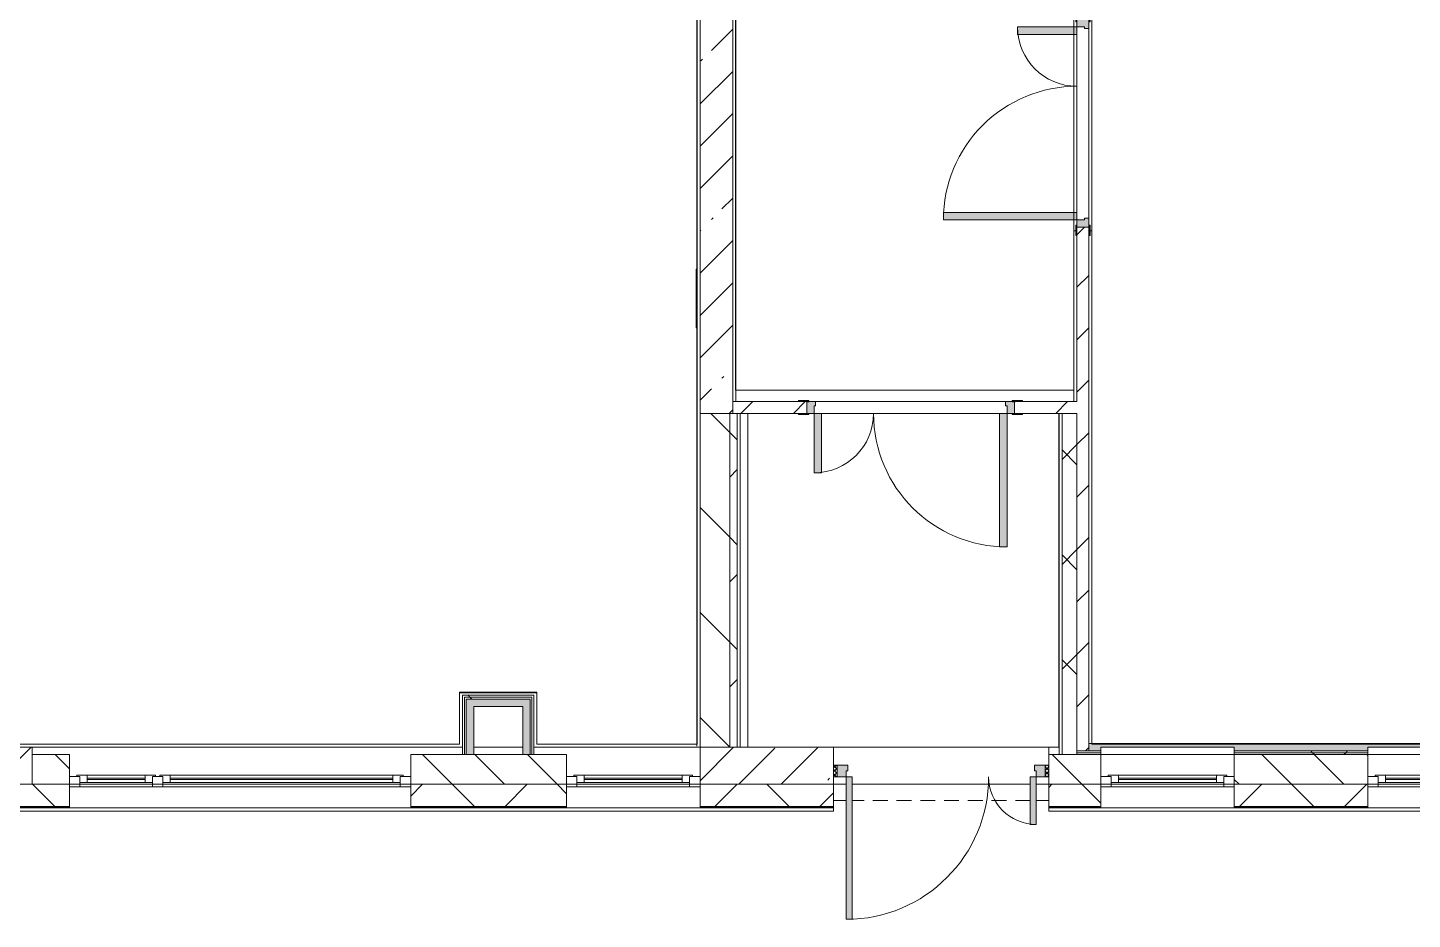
# Model space of a CAD drawing. Header units: millimetres. Extents: x -4029 to 232974, y -8553 to 104777.
# Drawn here: x 173685 to 183016, y -1010 to 5000 of the extents above; entities that cross this region are included whole.
import ezdxf

# ---------------------------------------------------------------- set-up
doc = ezdxf.new("R2010")
doc.units = ezdxf.units.MM
doc.linetypes.add('200_ШТРИХ__ш1_п0_6_', pattern=[160, 100, -60])
for name, color, linetype, lineweight in [('A-AREA-BNDY-1', 7, 'Continuous', 5), ('A-DETL-MBND-1', 7, '200_ШТРИХ__ш1_п0_6_', 9), ('A-GENM-1', 7, 'Continuous', 5), ('A-GLAZ-1', 7, 'Continuous', 5), ('A-WALL', 7, 'Continuous', 9), ('A-WALL-4', 7, 'Continuous', 5), ('I-WALL-6', 7, 'Continuous', 5), ('S-COLS-2', 7, 'Continuous', 5)]:
    doc.layers.add(name, color=color, linetype=linetype, lineweight=lineweight)
for name, color, linetype, lineweight, true_color in [('A-DOOR-3', 7, 'Continuous', 5, 0xaaaaaa), ('A-DOOR-4', 7, 'Continuous', 5, 0xe2e2e2), ('A-DOOR-FRAM-3', 7, 'Continuous', 5, 0xe2e2e2), ('A-DOOR-FRAM-4', 7, 'Continuous', 5, 0xaaaaaa), ('A-FLOR-2', 7, 'Continuous', 5, 0xaaaaaa), ('I-WALL-5', 7, 'Continuous', 9, 0xe7e7e7)]:
    doc.layers.add(name, color=color, linetype=linetype, lineweight=lineweight, true_color=true_color)
pattern_1 = [(45, (71086.4, 0), (-176.7767, 176.7767), [])]
pattern_2 = [(45, (71086.4, 0), (-353.5534, 353.5534), []), (135, (71086.4, 0), (-353.5534, -353.5534), [])]
pattern_3 = [(45, (71086.4, 0), (-285.1231, 285.1231), []), (45, (71371.53, 0), (-285.1231, 285.1231), [504.031, -100.806, 16.764, -84.042])]
pattern_4 = [(45, (71086.4, 0), (-530.33, 530.33), []), (135, (71086.4, 0), (-530.33, -530.33), [])]

# ---------------------------------------------------------------- blocks, each defined once
blk = doc.blocks.new('120_Окно_СКБ_2Ст_Фрамуга сверху - 120_Окно_СКБ_2Ст_2300х2500_h_ ДОО-19727959-1_2_1_птичка')
at = {"layer": 'A-GLAZ-1'}
for p, q in [((-1150, -127), (-1150, -57)), ((-1150, -57), (-1080, -57)), ((1150, -57), (-1150, -57)), ((-1080, -57), (-1080, -127)), ((-1080, -57), (1080, -57)), ((520, -87), (-1080, -87)), ((-1080, -87), (-1080, -127)), ((-1030, -137), (-1030, -87)), ((470, -137), (470, -87)), ((520, -127), (520, -57)), ((520, -57), (590, -57)), ((520, -127), (520, -87)), ((590, -57), (590, -127)), ((1080, -87), (590, -87)), ((590, -87), (590, -127)), ((640, -137), (640, -87)), ((1030, -137), (1030, -87)), ((1080, -127), (1080, -57)), ((1080, -57), (1150, -57)), ((1080, -127), (1080, -87)), ((1150, -57), (1150, -127)), ((-1080, -127), (-1150, -127)), ((-1150, -127), (-1100, -127)), ((-1080, -127), (-1100, -127)), ((-1100, -127), (-1100, -137)), ((-1100, -137), (540, -137)), ((540, -137), (-1100, -137)), ((-1030, -107), (470, -107)), ((470, -117), (-1030, -117)), ((590, -127), (520, -127)), ((540, -127), (520, -127)), ((540, -127), (570, -127)), ((540, -127), (570, -127)), ((540, -137), (540, -127)), ((590, -127), (570, -127)), ((570, -127), (570, -137)), ((570, -137), (1100, -137)), ((1100, -137), (570, -137)), ((640, -107), (1030, -107)), ((1030, -117), (640, -117)), ((1150, -127), (1080, -127)), ((1100, -127), (1080, -127)), ((1100, -127), (1150, -127)), ((1100, -137), (1100, -127))]:
    blk.add_line(p, q, dxfattribs=at)
blk = doc.blocks.new('BSC_Колонна _Прямоугольная - 250х900-V133-1_2_1_птичка')
at = {"layer": 'S-COLS-2'}
h = blk.add_hatch(dxfattribs=at)
h.set_pattern_fill('FP_173', color=256, style=0, pattern_type=2)
h.set_pattern_definition([(45, (-102180, -25), (-285.1231, 285.1231), []), (45, (-101894.88, -25), (-285.1231, 285.1231), [504.031, -100.806, 16.764, -84.042])])
h.paths.add_polyline_path([(-338.9, -125), (450, -125), (450, 125), (-450, 125), (-450, -125)])
for p, q in [((450, 125), (-450, 125)), ((-450, 125), (-450, -125)), ((450, -125), (450, 125)), ((-450, -125), (450, -125))]:
    blk.add_line(p, q, dxfattribs=at)
blk = doc.blocks.new('110_Дверь_СКБ_2Ст_Наружная - ДН-5_л__ Двухстворчатая 1350 х3800 _h_ в свету с верхним остеклением-21877029-1_2_1_птичка')
at = {"layer": 'A-DOOR-3'}
h = blk.add_hatch(dxfattribs=at)
h.set_pattern_fill('FP_174', color=256, style=0, pattern_type=2)
h.set_pattern_definition([(135, (1626.41, 164.685), (-14.14214, -14.14214), []), (225, (1626.41, 164.685), (14.14214, -14.14214), [])])
h.paths.add_polyline_path([(744.5, 50), (719.5, 50), (719.5, -30), (744.5, -30), (744.5, 10)])
at = {"layer": 'A-DOOR-4'}
for points in [[(659.5, 1010), (619.5, 1010), (619.5, 50), (659.5, 50), (659.5, 338.7)], [(-620.5, 370), (-620.5, 50), (-580.5, 50), (-580.5, 370)]]:
    blk.add_hatch(color=256, dxfattribs=at).paths.add_polyline_path(points)
h = blk.add_hatch(color=256, dxfattribs=at)
h.paths.add_polyline_path([(659.5, 50), (659.5, 10), (649.5, 10), (649.5, -30), (719.5, -30), (719.5, 50)])
h.paths.add_polyline_path([(-680.5, 50), (-680.5, -30), (-610.5, -30), (-610.5, 10), (-620.5, 10), (-620.5, 50), (-651.1, 50)])
at = {"layer": 'A-DOOR-FRAM-4'}
h = blk.add_hatch(dxfattribs=at)
h.set_pattern_fill('FP_175', color=256, style=0, pattern_type=2)
h.set_pattern_definition([(45, (-496.384, 164.685), (-14.1421, 14.1421), []), (135, (-496.384, 164.685), (-14.1421, -14.1421), [])])
h.paths.add_polyline_path([(-705.5, 50), (-705.5, -30), (-680.5, -30), (-680.5, 50)])
at = {"layer": 'A-DOOR-3'}
for p, q in [((659.5, 1010), (619.5, 1010)), ((619.5, 1010), (619.5, 50)), ((659.5, 50), (659.5, 1010)), ((-620.5, 370), (-620.5, 50)), ((-580.5, 370), (-620.5, 370)), ((-580.5, 50), (-580.5, 370)), ((-620.5, 50), (-580.5, 50)), ((619.5, 50), (659.5, 50))]:
    blk.add_line(p, q, dxfattribs=at)
for centre, radius, start, end in [((659.5, 50), 960, 90, 180), ((-620.5, 50), 320, 0, 90)]:
    blk.add_arc(centre, radius, start, end, dxfattribs=at)
at = {"layer": 'A-DOOR-FRAM-4'}
for p, q in [((-680.5, 50), (-705.5, 50)), ((-705.5, 50), (-705.5, -30)), ((-620.5, 50), (-680.5, 50)), ((-680.5, 50), (-680.5, -30)), ((-680.5, -30), (-680.5, 50)), ((-620.5, 10), (-620.5, 50)), ((-610.5, 10), (-620.5, 10)), ((-610.5, -30), (-610.5, 10)), ((659.5, 10), (649.5, 10)), ((649.5, 10), (649.5, -30)), ((659.5, 50), (659.5, 10)), ((719.5, 50), (659.5, 50)), ((719.5, -30), (719.5, 50)), ((744.5, 50), (719.5, 50)), ((719.5, 50), (719.5, -30)), ((744.5, -30), (744.5, 50)), ((-705.5, -30), (-680.5, -30)), ((-680.5, -30), (-610.5, -30)), ((649.5, -30), (719.5, -30)), ((719.5, -30), (744.5, -30))]:
    blk.add_line(p, q, dxfattribs=at)
blk = doc.blocks.new('120_Окно_СКБ_1Ст - 120_Окно_СКБ_1Ст 900х2500_h_ с форточкой-V162-1_2_1_птичка')
at = {"layer": 'A-GLAZ-1'}
for p, q in [((-450, -127), (-450, -57)), ((-450, -57), (-380, -57)), ((450, -57), (-450, -57)), ((-380, -57), (-380, -127)), ((380, -87), (-380, -87)), ((-380, -87), (-380, -127)), ((-330, -137), (-330, -87)), ((330, -137), (330, -87)), ((380, -127), (380, -57)), ((380, -57), (450, -57)), ((380, -127), (380, -87)), ((450, -57), (450, -127)), ((-380, -127), (-450, -127)), ((-450, -127), (-404.9, -127)), ((-380, -127), (-400, -127)), ((-400, -127), (-400, -137)), ((-400, -137), (400, -137)), ((400, -137), (-400, -137)), ((-330, -107), (330, -107)), ((330, -117), (-330, -117)), ((450, -127), (380, -127)), ((400, -127), (380, -127)), ((400, -127), (450, -127)), ((400, -137), (400, -127))]:
    blk.add_line(p, q, dxfattribs=at)
blk = doc.blocks.new('120_Окно_СКБ_1Ст - 120_Окно_СКБ_1Ст 900х2500_h_ с форточкой-22876038-1_2_1_птичка')
at = {"layer": 'A-GLAZ-1'}
for p, q in [((-450, -127), (-450, -57)), ((-450, -57), (-380, -57)), ((450, -57), (-450, -57)), ((-380, -57), (-380, -127)), ((380, -87), (-380, -87)), ((-380, -87), (-380, -127)), ((-330, -137), (-330, -87)), ((330, -137), (330, -87)), ((380, -127), (380, -57)), ((380, -57), (450, -57)), ((380, -127), (380, -87)), ((450, -57), (450, -127)), ((-380, -127), (-450, -127)), ((-450, -127), (-400, -127)), ((-380, -127), (-400, -127)), ((-400, -127), (-400, -137)), ((-400, -137), (400, -137)), ((400, -137), (-400, -137)), ((-330, -107), (330, -107)), ((330, -117), (-330, -117)), ((450, -127), (380, -127)), ((400, -127), (380, -127)), ((400, -127), (450, -127)), ((400, -137), (400, -127))]:
    blk.add_line(p, q, dxfattribs=at)
blk = doc.blocks.new('110_Дверь_СКБ_2Ст - Д-5_п_ Из игровой в коридор-32215844-1_2_1_птичка')
at = {"layer": 'A-DOOR-4'}
for points in [[(-637.5, 53.8), (-637.5, 40), (-587.5, 40), (-587.5, 940), (-637.5, 940), (-637.5, 60)], [(612.5, 57.5), (612.5, 40), (662.5, 42.7), (662.5, 440), (612.5, 440), (612.5, 60)]]:
    blk.add_hatch(color=256, dxfattribs=at).paths.add_polyline_path(points)
h = blk.add_hatch(color=256, dxfattribs=at)
h.paths.add_polyline_path([(-687.5, -40), (-627.5, -40), (-627.5, -10), (-637.5, -10), (-637.5, 40), (-687.5, 40)])
h.paths.add_polyline_path([(652.5, -10), (652.5, -40), (712.5, -40), (712.5, 40), (662.5, 40), (662.5, -10)])
at = {"layer": 'A-DOOR-FRAM-3'}
for points in [[(-742.5, 40), (-672.5, 40), (-672.5, 48), (-742.5, 48)], [(697.5, 48), (697.5, 40), (767.5, 40), (767.5, 48), (712.5, 48)], [(-742.5, -48), (-672.5, -48), (-672.5, -40), (-742.5, -40)], [(697.5, -47.8), (697.8, -48), (767.5, -48), (767.5, -40), (697.5, -40)]]:
    blk.add_hatch(color=256, dxfattribs=at).paths.add_polyline_path(points)
at = {"layer": 'A-DOOR-3'}
for p, q in [((-637.5, 940), (-637.5, 40)), ((-587.5, 940), (-637.5, 940)), ((-587.5, 40), (-587.5, 940)), ((662.5, 440), (612.5, 440)), ((612.5, 440), (612.5, 40)), ((662.5, 40), (662.5, 440)), ((-637.5, 40), (-587.5, 40)), ((612.5, 40), (662.5, 40))]:
    blk.add_line(p, q, dxfattribs=at)
for centre, radius, start, end in [((-637.5, 40), 900, 0, 90), ((662.5, 40), 400, 90, 180)]:
    blk.add_arc(centre, radius, start, end, dxfattribs=at)
at = {"layer": 'A-DOOR-FRAM-4'}
for p, q in [((-672.5, 48), (-742.5, 48)), ((-742.5, 48), (-742.5, 40)), ((-742.5, 40), (-672.5, 40)), ((-637.5, 40), (-687.5, 40)), ((-687.5, 40), (-687.5, -40)), ((-672.5, 40), (-672.5, 48)), ((-637.5, -10), (-637.5, 40)), ((662.5, 40), (662.5, -10)), ((712.5, 40), (662.5, 40)), ((767.5, 48), (697.5, 48)), ((697.5, 48), (697.5, 40)), ((697.5, 40), (767.5, 40)), ((712.5, -40), (712.5, 40)), ((767.5, 40), (767.5, 48)), ((-672.5, -40), (-742.5, -40)), ((-742.5, -40), (-742.5, -48)), ((-742.5, -48), (-672.5, -48)), ((-672.5, -39), (-687.5, -39)), ((-687.5, -39), (-687.5, -40)), ((-687.5, -40), (-627.5, -40)), ((-687.5, -40), (-672.5, -40)), ((-672.5, -40), (-672.5, -39)), ((-672.5, -48), (-672.5, -40)), ((-627.5, -10), (-637.5, -10)), ((-627.5, -40), (-627.5, -10)), ((662.5, -10), (652.5, -10)), ((652.5, -10), (652.5, -40)), ((652.5, -40), (712.5, -40)), ((712.5, -39), (697.5, -39)), ((697.5, -39), (697.5, -40)), ((697.5, -40), (712.5, -40)), ((767.5, -40), (697.5, -40)), ((697.5, -40), (697.5, -48)), ((697.5, -48), (767.5, -48)), ((712.5, -40), (712.5, -39)), ((767.5, -48), (767.5, -40))]:
    blk.add_line(p, q, dxfattribs=at)
blk = doc.blocks.new('Рисунок_горы - Рисунок_горы-31934381-1_2_1_птичка')
at = {"layer": 'A-GENM-1'}
for p, q in [((107109, 4374.4), (107109, 4384)), ((107109, 4308.3), (107109, 4334.6)), ((107109, 4258.7), (107109, 4082.8)), ((107109, 3759.7), (107109, 3739.9)), ((107109, 3402.6), (107109, 3715.1)), ((107109, 3715.1), (107109, 3402.6)), ((107109, 3400.4), (107109, 3402.6)), ((107109, 3402.6), (107109, 3400.4)), ((107109, 3083.5), (107109, 3033.8)), ((107109, 3033.8), (107109, 3083.5)), ((107109, 2902.9), (107109, 2510.3)), ((107109, 2349.5), (107109, 2318.8)), ((107109, 1892.3), (107109, 1912.9)), ((107109, 1600.7), (107109, 1631.9)), ((107109, 1293.1), (107109, 1296.4)), ((107109, 950.1), (107109, 1139.3)), ((107109, 1139.3), (107109, 950.1)), ((107109, 1122.4), (107109, 1119.9)), ((107109, 1119.9), (107109, 756.7)), ((107109, 988.4), (107109, 946.8)), ((107109, 928), (107109, 950.1)), ((107109, 950.1), (107109, 928)), ((107109, 800), (107109, 928)), ((107109, 928), (107109, 800))]:
    blk.add_line(p, q, dxfattribs=at)
for points in [[(107109, 4996.9), (107109, 5086.6), (107109, 5046.4), (107109, 4960)], [(107109, 4997.1), (107109, 5021), (107109, 5029.3), (107109, 5042)], [(107109, 5030.9), (107109, 5009.2), (107109, 4973.1), (107109, 4936.1)], [(107109, 4931.1), (107109, 4949.6), (107109, 4972.3), (107109, 4997.1)], [(107109, 4801.5), (107109, 4837.3), (107109, 4769), (107109, 4683.1)], [(107109, 4745.8), (107109, 4834.9), (107109, 4778.8), (107109, 4694)], [(107109, 4729.3), (107109, 4734.7), (107109, 4740.2), (107109, 4745.8)], [(107109, 4610.3), (107109, 4692.4), (107109, 4646), (107109, 4564.5)], [(107109, 4560.8), (107109, 4651.4), (107109, 4604.2), (107109, 4519)], [(107109, 4480.9), (107109, 4572.6), (107109, 4516.7), (107109, 4440.6)], [(107109, 4532.1), (107109, 4540.9), (107109, 4550.5), (107109, 4560.8)], [(107109, 4470.8), (107109, 4474.1), (107109, 4477.5), (107109, 4480.9)], [(107109, 4422.3), (107109, 4412.5), (107109, 4330.7), (107109, 4267.6)], [(107109, 4394.1), (107109, 4371.7), (107109, 4334), (107109, 4292)], [(107109, 4388.7), (107109, 4383.5), (107109, 4378.7), (107109, 4374.4)], [(107109, 4317.2), (107109, 4357.9), (107109, 4365.3), (107109, 4387.8)], [(107109, 4330.1), (107109, 4333.9), (107109, 4326.6), (107109, 4344.4)], [(107109, 4341.2), (107109, 4322.9), (107109, 4288.3), (107109, 4243.4)], [(107109, 4284.3), (107109, 4313.8), (107109, 4319.7), (107109, 4338.1)], [(107109, 4284.9), (107109, 4299.2), (107109, 4315.7), (107109, 4330.1)], [(107109, 4250.2), (107109, 4269), (107109, 4291.9), (107109, 4317.2)], [(107109, 4227.3), (107109, 4244.5), (107109, 4264.5), (107109, 4284.3)], [(107109, 4185.1), (107109, 4203.6), (107109, 4225.6), (107109, 4254)], [(107109, 4109.1), (107109, 4188.9), (107109, 4152.7), (107109, 4076.1)], [(107109, 4091.2), (107109, 4096.8), (107109, 4102.8), (107109, 4109.1)], [(107109, 4079.1), (107109, 4063.9), (107109, 4046.4), (107109, 4024.9)], [(107109, 3775), (107109, 3972.8), (107109, 3938.6), (107109, 4024.9)], [(107109, 3745.9), (107109, 3754.8), (107109, 3773.9), (107109, 3783.9)], [(107109, 3400.4), (107109, 3399.3), (107109, 3107.3), (107109, 3083.5)], [(107109, 3190.2), (107109, 3238.9), (107109, 3287.7), (107109, 3341.9)], [(107109, 2744.1), (107109, 2736.6), (107109, 2730.3), (107109, 2725.9)], [(107109, 2525.4), (107109, 2507.2), (107109, 2429.8), (107109, 2406.1)], [(107109, 2456.9), (107109, 2471.2), (107109, 2489.8), (107109, 2504.1)], [(107109, 2337.5), (107109, 2351), (107109, 2430.2), (107109, 2443.8)], [(107109, 2405.3), (107109, 2304), (107109, 2038.3), (107109, 1883.2)], [(107109, 2043.8), (107109, 2143), (107109, 2375.7), (107109, 2404.3)], [(107109, 2331.2), (107109, 2332.9), (107109, 2334.9), (107109, 2337.1)], [(107109, 1964.2), (107109, 1942.5), (107109, 1888.8), (107109, 1862.5)], [(107109, 1865), (107109, 1870.5), (107109, 1877.1), (107109, 1884.9)], [(107109, 1599.1), (107109, 1599.6), (107109, 1600.2), (107109, 1600.7)], [(107109, 1378.1), (107109, 1344.4), (107109, 1311.3), (107109, 1280.5)], [(107109, 1292.6), (107109, 1292.8), (107109, 1292.9), (107109, 1293.1)], [(107109, 1204.2), (107109, 1240.1), (107109, 1272.7), (107109, 1284.6)], [(107109, 1137.1), (107109, 1123.8), (107109, 1106.1), (107109, 1089.8)], [(107109, 954), (107109, 984.2), (107109, 1099.5), (107109, 1129.6)], [(107109, 1118), (107109, 1118.9), (107109, 1120.3), (107109, 1122.4)], [(107109, 1045.3), (107109, 1029.5), (107109, 1010.6), (107109, 988.4)], [(107109, 800), (107109, 789.3), (107109, 658.8), (107109, 644.1)], [(107109, 792), (107109, 794.5), (107109, 796.8), (107109, 798.8)]]:
    blk.add_open_spline(points, degree=3, dxfattribs=at)
for points, knots in [([(107109, 4960), (107109, 4960), (107109, 4956.1), (107109, 4952.3), (107109, 4948.7)], [0.25, 0.25, 0.25, 0.25, 0.25000001, 0.28399361, 0.28399361, 0.28399361, 0.28399361]), ([(107109, 4936.1), (107109, 4936.1), (107109, 4926.5), (107109, 4918.4), (107109, 4911.6)], [0.5, 0.5, 0.5, 0.5, 0.50000001, 0.54626589, 0.54626589, 0.54626589, 0.54626589]), ([(107109, 4694), (107109, 4694), (107109, 4691.5), (107109, 4689.2), (107109, 4687)], [0.33333333, 0.33333333, 0.33333333, 0.33333333, 0.33333334, 0.35272654, 0.35272654, 0.35272654, 0.35272654]), ([(107109, 4683.1), (107109, 4683.1), (107109, 4671.1), (107109, 4660.8), (107109, 4652.1)], [0.33333333, 0.33333333, 0.33333333, 0.33333333, 0.33333334, 0.39532275, 0.39532275, 0.39532275, 0.39532275]), ([(107109, 4564.5), (107109, 4564.5), (107109, 4561.6), (107109, 4558.7), (107109, 4555.8)], [0.25, 0.25, 0.25, 0.25, 0.25000001, 0.27808604, 0.27808604, 0.27808604, 0.27808604]), ([(107109, 4519), (107109, 4519), (107109, 4515.6), (107109, 4512.5), (107109, 4509.5)], [0.33333333, 0.33333333, 0.33333333, 0.33333333, 0.33333334, 0.35936059, 0.35936059, 0.35936059, 0.35936059]), ([(107109, 4440.6), (107109, 4440.6), (107109, 4438.1), (107109, 4435.6), (107109, 4433.3)], [0.33333333, 0.33333333, 0.33333333, 0.33333333, 0.33333334, 0.35421971, 0.35421971, 0.35421971, 0.35421971]), ([(107109, 4384), (107109, 4384), (107109, 4407.4), (107109, 4419.2), (107109, 4422.4)], [0.059701493, 0.059701493, 0.059701493, 0.059701493, 0.059701503, 0.063018242, 0.063018242, 0.063018242, 0.063018242]), ([(107109, 4387.8), (107109, 4387.8), (107109, 4392.8), (107109, 4397.1), (107109, 4400.6)], [0.25, 0.25, 0.25, 0.25, 0.25000001, 0.26795645, 0.26795645, 0.26795645, 0.26795645]), ([(107109, 4355.8), (107109, 4355.8), (107109, 4362.9), (107109, 4368.3), (107109, 4374.4)], [0.02985075, 0.02985075, 0.02985075, 0.02985075, 0.02985076, 0.04477612, 0.04477612, 0.04477612, 0.04477612]), ([(107109, 4374.4), (107109, 4374.4), (107109, 4368.3), (107109, 4362.9), (107109, 4355.8)], [0.589928058, 0.589928058, 0.589928058, 0.589928058, 0.589928068, 0.597122302, 0.597122302, 0.597122302, 0.597122302]), ([(107109, 4344.4), (107109, 4344.4), (107109, 4347.6), (107109, 4352.1), (107109, 4355.8)], [0.01492537, 0.01492537, 0.01492537, 0.01492537, 0.01492538, 0.02985075, 0.02985075, 0.02985075, 0.02985075]), ([(107109, 4355.8), (107109, 4355.8), (107109, 4352.1), (107109, 4347.6), (107109, 4344.4)], [0.597122302, 0.597122302, 0.597122302, 0.597122302, 0.597122312, 0.604316547, 0.604316547, 0.604316547, 0.604316547]), ([(107109, 4344.4), (107109, 4344.4), (107109, 4338), (107109, 4334.8), (107109, 4333.2)], [0.604316547, 0.604316547, 0.604316547, 0.604316547, 0.604316557, 0.606930306, 0.606930306, 0.606930306, 0.606930306]), ([(107109, 4338.1), (107109, 4338.1), (107109, 4340.2), (107109, 4342.1), (107109, 4343.8)], [0.2, 0.2, 0.2, 0.2, 0.20000001, 0.209156175, 0.209156175, 0.209156175, 0.209156175]), ([(107109, 4330.1), (107109, 4330.1), (107109, 4309.7), (107109, 4273.5), (107109, 4254)], [0.18181818, 0.18181818, 0.18181818, 0.18181818, 0.18181819, 0.27272727, 0.27272727, 0.27272727, 0.27272727]), ([(107109, 4254), (107109, 4254), (107109, 4273.5), (107109, 4309.7), (107109, 4330.1)], [0.97014925, 0.97014925, 0.97014925, 0.97014925, 0.97014926, 1, 1, 1, 1]), ([(107109, 4330.1), (107109, 4330.1), (107109, 4315.7), (107109, 4299.2), (107109, 4284.9)], [0.611510791, 0.611510791, 0.611510791, 0.611510791, 0.611510801, 0.617072383, 0.617072383, 0.617072383, 0.617072383]), ([(107109, 4267.6), (107109, 4267.6), (107109, 4277.2), (107109, 4300.9), (107109, 4308.3)], [0.07462687, 0.07462687, 0.07462687, 0.07462687, 0.07462688, 0.08955224, 0.08955224, 0.08955224, 0.08955224]), ([(107109, 4308.3), (107109, 4308.3), (107109, 4294.5), (107109, 4267.6), (107109, 4258.7)], [0.08955224, 0.08955224, 0.08955224, 0.08955224, 0.08955225, 0.10447761, 0.10447761, 0.10447761, 0.10447761]), ([(107109, 4292), (107109, 4292), (107109, 4265.3), (107109, 4244.8), (107109, 4230)], [0.5, 0.5, 0.5, 0.5, 0.50000001, 0.58415994, 0.58415994, 0.58415994, 0.58415994]), ([(107109, 4254), (107109, 4254), (107109, 4225.6), (107109, 4203.6), (107109, 4185.1)], [0.27272727, 0.27272727, 0.27272727, 0.27272727, 0.27272728, 0.29544577, 0.29544577, 0.29544577, 0.29544577]), ([(107109, 4243.4), (107109, 4243.4), (107109, 4226), (107109, 4206.4), (107109, 4193.2)], [0.4, 0.4, 0.4, 0.4, 0.4, 0.5000887, 0.5000887, 0.5000887, 0.5000887]), ([(107109, 4082.8), (107109, 4082.8), (107109, 3948.4), (107109, 3856.6), (107109, 3759.7)], [0.11940299, 0.11940299, 0.11940299, 0.11940299, 0.119403, 0.13432836, 0.13432836, 0.13432836, 0.13432836]), ([(107109, 4024.9), (107109, 4024.9), (107109, 4046.4), (107109, 4063.9), (107109, 4079.1)], [0.955223881, 0.955223881, 0.955223881, 0.955223881, 0.955223891, 0.958256249, 0.958256249, 0.958256249, 0.958256249]), ([(107109, 4076.1), (107109, 4076.1), (107109, 4075.5), (107109, 4074.9), (107109, 4074.4)], [0.333333333, 0.333333333, 0.333333333, 0.333333333, 0.333333343, 0.338878128, 0.338878128, 0.338878128, 0.338878128]), ([(107109, 4024.9), (107109, 4024.9), (107109, 3938.6), (107109, 3972.8), (107109, 3775)], [0.36363636, 0.36363636, 0.36363636, 0.36363636, 0.36363637, 0.45334444, 0.45334444, 0.45334444, 0.45334444]), ([(107109, 3797.9), (107109, 3797.9), (107109, 3816.7), (107109, 3834.4), (107109, 3846.7)], [0.4, 0.4, 0.4, 0.4, 0.40000001, 0.48323063, 0.48323063, 0.48323063, 0.48323063]), ([(107109, 3400.4), (107109, 3400.4), (107109, 3384.7), (107109, 3360.7), (107109, 3341.9)], [0.71942446, 0.71942446, 0.71942446, 0.71942446, 0.71942447, 0.726618705, 0.726618705, 0.726618705, 0.726618705]), ([(107109, 3083.5), (107109, 3083.5), (107109, 3107), (107109, 3392), (107109, 3400.2)], [0.88059701, 0.88059701, 0.88059701, 0.88059701, 0.88059702, 0.89533399, 0.89533399, 0.89533399, 0.89533399]), ([(107109, 3341.9), (107109, 3341.9), (107109, 3287.7), (107109, 3238.9), (107109, 3190.2)], [0.726618705, 0.726618705, 0.726618705, 0.726618705, 0.726618715, 0.730787086, 0.730787086, 0.730787086, 0.730787086]), ([(107109, 2725.9), (107109, 2725.9), (107109, 2730.3), (107109, 2736.6), (107109, 2744.1)], [0.4375, 0.4375, 0.4375, 0.4375, 0.43750001, 0.446836628, 0.446836628, 0.446836628, 0.446836628]), ([(107109, 2640.3), (107109, 2640.3), (107109, 2667.3), (107109, 2700.2), (107109, 2725.9)], [0.375, 0.375, 0.375, 0.375, 0.37500001, 0.4375, 0.4375, 0.4375, 0.4375]), ([(107109, 2725.9), (107109, 2725.9), (107109, 2700.2), (107109, 2667.3), (107109, 2640.3)], [0.776978417, 0.776978417, 0.776978417, 0.776978417, 0.776978427, 0.784172662, 0.784172662, 0.784172662, 0.784172662]), ([(107109, 2640.3), (107109, 2640.3), (107109, 2621.3), (107109, 2621.6), (107109, 2581.4)], [0.784172662, 0.784172662, 0.784172662, 0.784172662, 0.784172672, 0.791366906, 0.791366906, 0.791366906, 0.791366906]), ([(107109, 2581.4), (107109, 2581.4), (107109, 2593), (107109, 2601.2), (107109, 2607.5)], [0.3125, 0.3125, 0.3125, 0.3125, 0.31250001, 0.33053184, 0.33053184, 0.33053184, 0.33053184]), ([(107109, 2510.3), (107109, 2510.3), (107109, 2529), (107109, 2562.7), (107109, 2581.4)], [0.25, 0.25, 0.25, 0.25, 0.25000001, 0.3125, 0.3125, 0.3125, 0.3125]), ([(107109, 2581.4), (107109, 2581.4), (107109, 2562.7), (107109, 2529), (107109, 2510.3)], [0.791366906, 0.791366906, 0.791366906, 0.791366906, 0.791366916, 0.798561151, 0.798561151, 0.798561151, 0.798561151]), ([(107109, 2515.4), (107109, 2515.4), (107109, 2518.6), (107109, 2521.6), (107109, 2524.6)], [0.8059701493, 0.8059701493, 0.8059701493, 0.8059701493, 0.8059701593, 0.8067080864, 0.8067080864, 0.8067080864, 0.8067080864]), ([(107109, 2510.3), (107109, 2510.3), (107109, 2483), (107109, 2428.7), (107109, 2405.3)], [0.798561151, 0.798561151, 0.798561151, 0.798561151, 0.798561161, 0.805755396, 0.805755396, 0.805755396, 0.805755396]), ([(107109, 2406.1), (107109, 2406.1), (107109, 2391.5), (107109, 2376.5), (107109, 2365.1)], [0.14285714, 0.14285714, 0.14285714, 0.14285714, 0.14285715, 0.23291326, 0.23291326, 0.23291326, 0.23291326]), ([(107109, 2405.3), (107109, 2405.3), (107109, 2381.5), (107109, 2144.3), (107109, 2043.8)], [0.805755396, 0.805755396, 0.805755396, 0.805755396, 0.805755406, 0.811968093, 0.811968093, 0.811968093, 0.811968093]), ([(107109, 1883.2), (107109, 1883.2), (107109, 1772), (107109, 1712.3), (107109, 1580.9)], [0.05882353, 0.05882353, 0.05882353, 0.05882353, 0.05882354, 0.11764706, 0.11764706, 0.11764706, 0.11764706]), ([(107109, 1684.9), (107109, 1684.9), (107109, 1697.8), (107109, 1708.8), (107109, 1716.3)], [0.76119403, 0.76119403, 0.76119403, 0.76119403, 0.76119404, 0.767121073, 0.767121073, 0.767121073, 0.767121073]), ([(107109, 1640.8), (107109, 1640.8), (107109, 1660.5), (107109, 1675.7), (107109, 1684.9)], [0.74626866, 0.74626866, 0.74626866, 0.74626866, 0.74626867, 0.76119403, 0.76119403, 0.76119403, 0.76119403]), ([(107109, 1580.9), (107109, 1580.9), (107109, 1528.6), (107109, 1484.2), (107109, 1440.4)], [0.11764706, 0.11764706, 0.11764706, 0.11764706, 0.11764707, 0.17647059, 0.17647059, 0.17647059, 0.17647059]), ([(107109, 1440.4), (107109, 1440.4), (107109, 1388), (107109, 1350.4), (107109, 1277.3)], [0.17647059, 0.17647059, 0.17647059, 0.17647059, 0.1764706, 0.23529412, 0.23529412, 0.23529412, 0.23529412]), ([(107109, 1280.5), (107109, 1280.5), (107109, 1311.3), (107109, 1344.4), (107109, 1378.1)], [0.52941176, 0.52941176, 0.52941176, 0.52941176, 0.52941177, 0.55016053, 0.55016053, 0.55016053, 0.55016053]), ([(107109, 1284.6), (107109, 1284.6), (107109, 1286), (107109, 1287), (107109, 1287.8)], [0.626865672, 0.626865672, 0.626865672, 0.626865672, 0.626865682, 0.62980849, 0.62980849, 0.62980849, 0.62980849]), ([(107109, 1141.9), (107109, 1141.9), (107109, 1191.5), (107109, 1233.3), (107109, 1280.5)], [0.47058824, 0.47058824, 0.47058824, 0.47058824, 0.47058825, 0.52941176, 0.52941176, 0.52941176, 0.52941176]), ([(107109, 1280.5), (107109, 1280.5), (107109, 1233.3), (107109, 1191.5), (107109, 1141.9)], [0.856115108, 0.856115108, 0.856115108, 0.856115108, 0.856115118, 0.863309353, 0.863309353, 0.863309353, 0.863309353]), ([(107109, 1277.3), (107109, 1277.3), (107109, 1224.5), (107109, 1174), (107109, 1122.4)], [0.23529412, 0.23529412, 0.23529412, 0.23529412, 0.23529413, 0.29411765, 0.29411765, 0.29411765, 0.29411765]), ([(107109, 1136.5), (107109, 1136.5), (107109, 1140.6), (107109, 1144), (107109, 1146.8)], [0.4, 0.4, 0.4, 0.4, 0.40000001, 0.41578086, 0.41578086, 0.41578086, 0.41578086]), ([(107109, 1141.9), (107109, 1141.9), (107109, 1136.4), (107109, 1133.6), (107109, 1127.2)], [0.52238806, 0.52238806, 0.52238806, 0.52238806, 0.52238807, 0.53731343, 0.53731343, 0.53731343, 0.53731343]), ([(107109, 1141.9), (107109, 1141.9), (107109, 1141.3), (107109, 1140.6), (107109, 1140)], [0.863309353, 0.863309353, 0.863309353, 0.863309353, 0.863309363, 0.867844855, 0.867844855, 0.867844855, 0.867844855]), ([(107109, 1127.2), (107109, 1127.2), (107109, 1126.9), (107109, 1126.6), (107109, 1126.3)], [0.537313433, 0.537313433, 0.537313433, 0.537313433, 0.537313443, 0.538811964, 0.538811964, 0.538811964, 0.538811964]), ([(107109, 1122.4), (107109, 1122.4), (107109, 1121.9), (107109, 1121.4), (107109, 1120.9)], [0.294117647, 0.294117647, 0.294117647, 0.294117647, 0.294117657, 0.297478185, 0.297478185, 0.297478185, 0.297478185]), ([(107109, 644.1), (107109, 644.1), (107109, 658.8), (107109, 789.3), (107109, 800)], [0.44776119, 0.44776119, 0.44776119, 0.44776119, 0.4477612, 0.46268657, 0.46268657, 0.46268657, 0.46268657]), ([(107109, 800), (107109, 800), (107109, 797.8), (107109, 795.1), (107109, 792)], [0.8920863309, 0.8920863309, 0.8920863309, 0.8920863309, 0.8920863409, 0.8929568714, 0.8929568714, 0.8929568714, 0.8929568714]), ([(107109, 644.1), (107109, 644.1), (107109, 574.3), (107109, 193.6), (107109, 162.6)], [0.05555556, 0.05555556, 0.05555556, 0.05555556, 0.05555557, 0.11111111, 0.11111111, 0.11111111, 0.11111111]), ([(107109, 162.6), (107109, 162.6), (107109, 193.6), (107109, 574.3), (107109, 644.1)], [0.43283582, 0.43283582, 0.43283582, 0.43283582, 0.43283583, 0.44776119, 0.44776119, 0.44776119, 0.44776119]), ([(107109, 156), (107109, 156), (107109, 158.5), (107109, 160.2), (107109, 161.2)], [0.417910448, 0.417910448, 0.417910448, 0.417910448, 0.417910458, 0.420871746, 0.420871746, 0.420871746, 0.420871746])]:
    blk.add_open_spline(points, degree=3, knots=knots, dxfattribs=at)
blk = doc.blocks.new('110_Дверь_СКБ_2Ст - Д-2а_п_ Из коридора на лестницу-32239107-1_2_1_птичка')
at = {"layer": 'A-DOOR-4'}
for points in [[(-637.5, 940), (-637.5, 40), (-587.5, 40), (-587.5, 940)], [(612.5, 440), (612.5, 40), (662.5, 40), (662.5, 440)]]:
    blk.add_hatch(color=256, dxfattribs=at).paths.add_polyline_path(points)
h = blk.add_hatch(color=256, dxfattribs=at)
h.paths.add_polyline_path([(662.5, 40), (662.5, -10), (652.5, -10), (652.5, -40), (712.5, -40), (712.5, 40)])
h.paths.add_polyline_path([(-637.5, 40), (-687.5, 40), (-687.5, -40), (-627.5, -40), (-627.5, -10), (-637.5, -10)])
at = {"layer": 'A-DOOR-FRAM-3'}
for points in [[(-695.5, 48), (-742.5, 48), (-742.5, 40), (-672.5, 40), (-672.5, 48), (-687.5, 48)], [(697.5, 48), (697.5, 40), (767.5, 40), (767.5, 48), (712.5, 48)], [(-672.5, -40), (-742.5, -40), (-742.5, -48), (-672.5, -44)], [(697.5, -40), (697.5, -48), (767.5, -48), (767.5, -40), (712.5, -40)]]:
    blk.add_hatch(color=256, dxfattribs=at).paths.add_polyline_path(points)
at = {"layer": 'A-DOOR-3'}
for p, q in [((-637.5, 940), (-637.5, 40)), ((-587.5, 940), (-637.5, 940)), ((-587.5, 40), (-587.5, 940)), ((662.5, 440), (612.5, 440)), ((612.5, 440), (612.5, 40)), ((662.5, 40), (662.5, 440)), ((-637.5, 40), (-587.5, 40)), ((612.5, 40), (662.5, 40))]:
    blk.add_line(p, q, dxfattribs=at)
for centre, radius, start, end in [((-637.5, 40), 900, 0, 90), ((662.5, 40), 400, 90, 180)]:
    blk.add_arc(centre, radius, start, end, dxfattribs=at)
at = {"layer": 'A-DOOR-FRAM-4'}
for p, q in [((-672.5, 48), (-742.5, 48)), ((-742.5, 48), (-742.5, 40)), ((-742.5, 40), (-672.5, 40)), ((-637.5, 40), (-687.5, 40)), ((-687.5, 40), (-687.5, -40)), ((-672.5, 40), (-672.5, 48)), ((-637.5, -10), (-637.5, 40)), ((662.5, 40), (662.5, -10)), ((712.5, 40), (662.5, 40)), ((767.5, 48), (697.5, 48)), ((697.5, 48), (697.5, 40)), ((697.5, 40), (767.5, 40)), ((712.5, -40), (712.5, 40)), ((767.5, 40), (767.5, 48)), ((-672.5, -40), (-742.5, -40)), ((-742.5, -40), (-742.5, -48)), ((-742.5, -48), (-672.5, -48)), ((-672.5, -39), (-687.5, -39)), ((-687.5, -39), (-687.5, -40)), ((-687.5, -40), (-627.5, -40)), ((-687.5, -40), (-672.5, -40)), ((-672.5, -40), (-672.5, -39)), ((-672.5, -48), (-672.5, -40)), ((-627.5, -10), (-637.5, -10)), ((-627.5, -40), (-627.5, -10)), ((662.5, -10), (652.5, -10)), ((652.5, -10), (652.5, -40)), ((652.5, -40), (712.5, -40)), ((712.5, -39), (697.5, -39)), ((697.5, -39), (697.5, -40)), ((697.5, -40), (712.5, -40)), ((767.5, -40), (697.5, -40)), ((697.5, -40), (697.5, -48)), ((697.5, -48), (767.5, -48)), ((712.5, -40), (712.5, -39)), ((767.5, -48), (767.5, -40))]:
    blk.add_line(p, q, dxfattribs=at)

msp = doc.modelspace()

# ---------------------------------------------------------------- hatches: boundary and pattern name
at = {"layer": 'A-WALL-4'}
h = msp.add_hatch(dxfattribs=at)
h.set_pattern_fill('FP_117', color=256, style=0, pattern_type=2)
h.set_pattern_definition([(135, (71086.4, 0), (-176.7767, -176.7767), [])])
h.paths.add_polyline_path([(194816.4063, -100), (194816.4063, 100), (194616.4063, 100), (194616.4063, -100)])
h.paths.add_polyline_path([(163016.4063, -100), (163816.4063, -100), (163816.4063, 100), (163016.4063, 100), (163016.4063, -68.3989)])
h.paths.add_polyline_path([(165866.4063, -100), (165866.4063, 100), (165616.4063, 100), (165616.4063, -100)])
h.paths.add_polyline_path([(168191.4063, -100), (169191.4063, -100), (169191.4063, 100), (168191.4063, 100)])
h.paths.add_polyline_path([(192216.4063, -100), (192316.4063, -100), (192316.4063, 100), (192216.4063, 100), (192216.4063, -10.9589)])
h.paths.add_polyline_path([(171916.4063, -100), (172816.4063, -100), (172816.4063, 100), (171916.4063, 100), (171916.4063, 82.1862)])
h.paths.add_polyline_path([(173966.4062, -100), (173966.4062, 100), (173716.4063, 100), (173716.4063, -100)])
h.paths.add_polyline_path([(176266.4062, -100), (177316.4063, -100), (177316.4063, 100), (176266.4062, 100), (176266.4062, -27.8846)])
h.paths.add_polyline_path([(180756.4062, -100), (180916.4062, -100), (180916.4062, 100), (180566.4063, 100), (180566.4063, -100), (180741.4062, -100)])
h.paths.add_polyline_path([(190416.4063, -100), (190416.4063, 100), (189916.4063, 100), (189916.4063, -100), (190232.0498, -100)])
h.paths.add_polyline_path([(181816.4062, -100), (182716.4062, -100), (182716.4062, 100), (181816.4062, 100), (181816.4062, -55.036)])
h.paths.add_polyline_path([(187610.155, -100), (188116.4063, -100), (188116.4063, 100), (187066.4063, 100), (187066.4063, -100)])
h.paths.add_polyline_path([(184516.4062, -100), (184766.4063, -100), (184766.4063, 100), (184516.4062, 100), (184516.4062, 42.0863)])
h = msp.add_hatch(dxfattribs=at)
h.set_pattern_fill('FP_135', color=256, style=0, pattern_type=2)
h.set_pattern_definition(pattern_2)
h.paths.add_polyline_path([(160296.4063, -250), (162116.4063, -250), (162116.4063, -100), (160296.4063, -100)])
h.paths.add_polyline_path([(191805.1867, -250), (192316.4063, -250), (192316.4063, -100), (191316.4063, -100), (191316.4063, -250)])
h.paths.add_polyline_path([(194616.4063, -250), (196166.4063, -250), (196166.4063, -100), (194616.4063, -100), (194616.4063, -210)])
h.paths.add_polyline_path([(181816.4062, -250), (182716.4062, -250), (182716.4062, -100), (181816.4062, -100), (181816.4062, -210)])
h.paths.add_polyline_path([(179116.4062, -250), (179116.4062, -100), (178216.4063, -100), (178216.4063, -250), (178436.4063, -250)])
h.paths.add_polyline_path([(180916.4062, -250), (180916.4062, -100), (180566.4063, -100), (180566.4063, -250), (180793.2284, -250)])
h.paths.add_polyline_path([(187610.155, -250), (188116.4063, -250), (188116.4063, -100), (187066.4063, -100), (187066.4063, -250)])
h.paths.add_polyline_path([(183616.4062, -250), (184766.4063, -250), (184766.4063, -100), (183616.4062, -100), (183616.4062, -210)])
h.paths.add_polyline_path([(189707.6708, -250), (190416.4063, -250), (190416.4063, -100), (189016.4063, -100), (189016.4063, -250)])
h.paths.add_polyline_path([(165866.4063, -250), (165866.4063, -100), (164716.4063, -100), (164716.4063, -250)])
h.paths.add_polyline_path([(170830.028, -250), (171016.4063, -250), (171016.4063, -100), (170116.4063, -100), (170116.4063, -250)])
h.paths.add_polyline_path([(173966.4062, -250), (173966.4062, -100), (171916.4063, -100), (171916.4063, -250), (172927.5438, -250)])
h.paths.add_polyline_path([(168166.4063, -250), (169216.4063, -250), (169216.4063, -100), (168166.4063, -100), (168166.4063, -210)])
h.paths.add_polyline_path([(176266.4062, -250), (177316.4063, -250), (177316.4063, -100), (176266.4062, -100), (176266.4062, -210)])
h.paths.add_polyline_path([(163016.4063, -250), (163816.4063, -250), (163816.4063, -100), (163016.4063, -100), (163016.4063, -210)])
at = {"layer": 'I-WALL-5'}
for points in [[(176691.4063, 425), (177021.4063, 425), (177021.4063, 475), (176641.4063, 475), (176641.4063, 425)], [(177071.4063, 100), (177071.4063, 475), (177021.4063, 475), (177021.4063, 100)], [(176641.4063, 100), (176691.4063, 100), (176691.4063, 425), (176641.4063, 425), (176641.4063, 150)], [(181816.4062, 125), (182716.4062, 127.0408), (182716.4062, 150), (183616.4062, 150), (183616.4062, 175), (180836.4062, 170), (180836.4062, 125), (180916.4062, 125), (180916.4062, 150), (181816.4062, 150)]]:
    msp.add_hatch(color=256, dxfattribs=at).paths.add_polyline_path(points)
at = {"layer": 'I-WALL-6'}
h = msp.add_hatch(dxfattribs=at)
h.set_pattern_fill('FP_116', color=256, style=0, pattern_type=2)
h.set_pattern_definition(pattern_3)
h.paths.add_polyline_path([(178416.4063, 2400), (178436.4063, 2400), (178436.4063, 10600), (178216.4063, 10600), (178216.4063, 2400)])
h = msp.add_hatch(dxfattribs=at)
h.set_pattern_fill('FP_133', color=256, style=0, pattern_type=2)
h.set_pattern_definition(pattern_1)
h.paths.add_polyline_path([(180756.4062, 125), (180836.4062, 125), (180836.4062, 3655), (180756.4062, 3655), (180756.4062, 150)])
h.paths.add_polyline_path([(180806.4062, 5055), (180836.4062, 5055), (180836.4062, 10400), (180756.4062, 10400), (180756.4062, 5055)])
h = msp.add_hatch(dxfattribs=at)
h.set_pattern_fill('FP_133', color=256, style=0, pattern_type=2)
h.set_pattern_definition(pattern_1)
h.paths.add_polyline_path([(178450.1849, 2400), (178935.4062, 2400), (178935.4062, 2480), (178436.4063, 2480), (178436.4063, 2400)])
h.paths.add_polyline_path([(180636.4063, 2400), (180756.4062, 2400), (180753.5298, 2480), (180335.4062, 2480), (180335.4062, 2400), (180566.4063, 2400)])
h = msp.add_hatch(dxfattribs=at)
h.set_pattern_fill('FP_134', color=256, style=0, pattern_type=2)
h.set_pattern_definition([(135, (71086.4, 0), (-353.5534, -353.5534), [])])
h.paths.add_polyline_path([(178216.4063, 150), (178416.4063, 150), (178416.4063, 2400), (178216.4063, 2400), (178216.4063, 816.6913)])
h = msp.add_hatch(dxfattribs=at)
h.set_pattern_fill('FP_135', color=256, style=0, pattern_type=2)
h.set_pattern_definition(pattern_2)
h.paths.add_polyline_path([(178416.4063, 150), (178466.4063, 150), (178466.4063, 2400), (178416.4063, 2400), (178416.4063, 668.5377)])
h = msp.add_hatch(dxfattribs=at)
h.set_pattern_fill('FP_135', color=256, style=0, pattern_type=2)
h.set_pattern_definition(pattern_2)
h.paths.add_polyline_path([(180756.4062, 100), (180756.4062, 2400), (180656.4062, 2400), (180656.4062, 100), (180741.4062, 100)])
h = msp.add_hatch(dxfattribs=at)
h.set_pattern_fill('FP_213', color=256, style=0, pattern_type=2)
h.set_pattern_definition(pattern_4)
h.paths.add_polyline_path([(176616.4063, 487.5), (177083.9063, 487.5), (177083.9063, 500), (176616.4063, 500)])
h = msp.add_hatch(dxfattribs=at)
h.set_pattern_fill('FP_213', color=256, style=0, pattern_type=2)
h.set_pattern_definition(pattern_4)
h.paths.add_polyline_path([(176641.4063, 475), (177071.4063, 475), (177070.9896, 487.5), (176628.9063, 487.5), (176628.9063, 475)])
h = msp.add_hatch(dxfattribs=at)
h.set_pattern_fill('FP_213', color=256, style=0, pattern_type=2)
h.set_pattern_definition(pattern_4)
h.paths.add_polyline_path([(180841.4062, 112.5), (180916.4062, 112.5), (180916.4062, 125), (180756.4062, 125), (180756.4062, 112.5), (180836.4062, 112.5)])
h.paths.add_polyline_path([(182716.4062, 112.5), (182716.4062, 125), (181816.4062, 125), (181816.4062, 112.5)])
h = msp.add_hatch(dxfattribs=at)
h.set_pattern_fill('FP_213', color=256, style=0, pattern_type=2)
h.set_pattern_definition(pattern_4)
h.paths.add_polyline_path([(180756.4062, 100), (180916.4062, 100), (180916.4062, 112.5), (180756.4062, 112.5)])
h.paths.add_polyline_path([(182716.4062, 100), (182716.4062, 112.5), (181816.4062, 112.5), (181816.4062, 100)])
at = {"layer": 'S-COLS-2'}
h = msp.add_hatch(dxfattribs=at)
h.set_pattern_fill('FP_116', color=256, style=0, pattern_type=2)
h.set_pattern_definition(pattern_3)
h.paths.add_polyline_path([(179017.2039, -100), (179116.4061, -100), (179116.4062, 149.9998), (178216.4063, 150), (178216.4063, -100)])

# ---------------------------------------------------------------- linework, layer by layer
at = {"layer": 'A-AREA-BNDY-1', "flags": 128}
msp.add_lwpolyline([(172957.4063, 171), (176595.4063, 171), (176595.4063, 521), (177117.4063, 521), (177117.4063, 171), (178195.4063, 171), (178195.4063, 541.4412), (178195.4063, 544.658), (178195.4063, 2743.5185), (178195.4063, 2976.0632), (178189.3738, 2976.0632), (178189.3738, 3372.8355), (178195.4063, 3372.8355), (178195.4063, 3377.0193), (178195.4063, 5574.0547), (178189.3738, 5574.0547), (178189.3738, 6040.897), (178195.4063, 6040.897), (178195.4063, 8483.5379), (178195.4063, 9134.1777), (178195.4063, 9135.0871), (178189.3738, 9135.0871), (178189.3738, 10379), (172717.4063, 10379)], dxfattribs=at)
for points in [[(180735.4062, 2481), (180735.4062, 10379), (178457.4063, 10379), (178457.4063, 2481)], [(180857.4062, 6599), (180857.4062, 171), (183595.4062, 171), (183595.4062, 521), (183977.4062, 521), (183977.4062, 171), (187045.4063, 171), (187045.4063, 521), (187517.4063, 521), (187517.4063, 171), (190375.4063, 171), (190375.4063, 5159), (182995.4062, 5159), (182995.4062, 6599)], [(178537.4063, 151), (180635.4062, 151), (180635.4062, 2399), (178537.4063, 2399)]]:
    msp.add_lwpolyline(points, close=True, dxfattribs=at)
at = {"layer": 'A-DETL-MBND-1'}
for p, q in [((179201.4063, -210), (179116.4063, -210)), ((180441.4063, -210), (179241.4063, -210)), ((180566.4063, -210), (180481.4063, -210))]:
    msp.add_line(p, q, dxfattribs=at)
at = {"layer": 'A-FLOR-2'}
for p, q in [((178196.4063, 170), (178196.4063, 10380)), ((178456.4063, 10380), (178456.4063, 2557)), ((180735.4062, 4955), (180735.4062, 3755)), ((180736.4062, 3755), (180736.4062, 4955)), ((180735.4062, 3705), (180735.4062, 3630)), ((180736.4062, 2557), (180736.4062, 3705)), ((180735.4062, 3630), (180748.4062, 3630)), ((180844.4062, 3630), (180856.4062, 3630)), ((180856.4062, 3630), (180856.4062, 174.4898)), ((178456.4063, 2557), (180736.4062, 2557)), ((180235.4062, 2400), (179035.4062, 2400)), ((176596.4063, 170), (176596.4063, 517.359)), ((176596.4063, 517.359), (177116.4063, 517.359)), ((177116.4063, 517.359), (177116.4063, 170)), ((172956.4063, 170), (176596.4063, 170)), ((177116.4063, 170), (178196.4063, 170)), ((179116.4063, 150), (180566.4063, 150))]:
    msp.add_line(p, q, dxfattribs=at)
at = {"layer": 'A-WALL'}
for p, q in [((178436.4063, 2480), (178436.4063, 2400)), ((178416.4063, 2400), (178216.4063, 2400)), ((178466.4063, 2400), (178466.4063, 150)), ((180756.4062, 2400), (180636.4062, 2400)), ((180656.4062, 2400), (180656.4062, 100)), ((180756.4062, 2400), (180756.4062, 125)), ((176628.9063, 487.5), (177083.9063, 487.5)), ((176628.9063, 100), (176628.9063, 487.5)), ((176641.4063, 475), (177071.4063, 475)), ((176641.4063, 100), (176641.4063, 475)), ((177071.4063, 475), (177071.4063, 100)), ((177083.9063, 487.5), (177083.9063, 100)), ((180636.4062, 100), (180916.4062, 100)), ((180916.4062, 125), (180756.4062, 125)), ((180916.4062, 112.5), (180756.4062, 112.5)), ((180836.4062, 175), (180836.4062, 125)), ((181816.4062, 125), (182716.4062, 125)), ((181816.4062, 112.5), (182716.4062, 112.5)), ((182716.4062, 100), (181816.4062, 100)), ((173716.4063, -100), (173966.4062, -100)), ((173966.4062, -100), (173716.4063, -100)), ((176266.4062, -100), (177316.4063, -100)), ((177316.4063, -100), (176266.4062, -100)), ((180566.4063, -100), (180916.4062, -100)), ((180916.4062, -100), (180566.4063, -100)), ((181816.4062, -100), (182716.4062, -100)), ((182716.4062, -100), (181816.4062, -100)), ((171916.4063, -250), (173966.4062, -250)), ((171916.4063, -253), (173966.4062, -253)), ((176266.4062, -250), (177316.4063, -250)), ((176266.4062, -253), (177316.4063, -253)), ((178216.4063, -250), (179116.4063, -250)), ((178216.4063, -253), (179116.4063, -253)), ((180566.4063, -250), (180916.4062, -250)), ((180566.4063, -253), (180916.4062, -253)), ((181816.4062, -250), (182716.4062, -250)), ((181816.4062, -253), (182716.4062, -253))]:
    msp.add_line(p, q, dxfattribs=at)
at = {"layer": 'A-WALL-4'}
for p, q in [((173966.4062, 100), (173716.4063, 100)), ((173966.4062, -258), (173966.4062, 100)), ((177316.4063, 100), (176266.4062, 100)), ((176266.4062, 100), (176266.4062, -258)), ((177316.4063, -258), (177316.4063, 100)), ((180636.4062, 100), (180566.4063, 100)), ((180566.4063, 100), (180566.4063, 30)), ((180916.4062, -258), (180916.4062, 100)), ((181816.4062, 100), (181816.4062, -258)), ((182716.4062, -258), (182716.4062, 100)), ((180566.4063, -50), (180566.4063, -280)), ((173966.4062, -100), (176266.4062, -100)), ((177316.4063, -100), (179116.4063, -100)), ((178216.4063, -100), (178216.4063, -258)), ((179116.4063, -258), (179116.4063, -100)), ((180916.4062, -100), (181816.4062, -100)), ((184516.4062, -100), (182716.4062, -100)), ((179116.4063, -258), (169216.4063, -258)), ((179116.4062, -280), (179116.4062, -258)), ((180566.4063, -258), (183616.4062, -258)), ((179116.4062, -280), (160266.4063, -280)), ((196346.4063, -280), (180566.4063, -280))]:
    msp.add_line(p, q, dxfattribs=at)
at = {"layer": 'I-WALL-6'}
for p, q in [((178216.4063, 10400), (178216.4063, 150)), ((178436.4063, 2480), (178436.4063, 10400)), ((180756.4062, 3755), (180756.4062, 4955)), ((180836.4062, 4995), (180836.4062, 3715)), ((180756.4062, 3600), (180756.4062, 2480)), ((180836.4062, 175), (180836.4062, 3600)), ((178880.4062, 2480), (178436.4063, 2480)), ((178995.4062, 2480), (180275.4062, 2480)), ((180756.4062, 2480), (180390.4062, 2480)), ((178416.4063, 2400), (178416.4063, 150)), ((178416.4063, 2400), (178880.4062, 2400)), ((178486.4063, 150), (178486.4063, 2400)), ((180390.4062, 2400), (180636.4062, 2400)), ((180636.4062, 2400), (180636.4062, 100)), ((177096.4063, 500), (176616.4063, 500)), ((176616.4063, 500), (176616.4063, 100)), ((177096.4063, 100), (177096.4063, 500)), ((176691.4063, 425), (177021.4063, 425)), ((176691.4063, 100), (176691.4063, 425)), ((177021.4063, 425), (177021.4063, 100)), ((173716.4063, 150), (176616.4063, 150)), ((176691.4063, 150), (177021.4063, 150)), ((177096.4063, 150), (178216.4063, 150)), ((178216.4063, 150), (178416.4063, 150)), ((178416.4063, 150), (178486.4063, 150)), ((179116.4063, 150), (180636.4062, 150)), ((180566.4063, 150), (180566.4063, 100)), ((180756.4062, 125), (180756.4062, 100)), ((183616.4062, 175), (180836.4062, 175)), ((180916.4062, 100), (180916.4062, 150)), ((180916.4062, 150), (181816.4062, 150)), ((181816.4062, 100), (180916.4062, 100)), ((181816.4062, 150), (181816.4062, 100)), ((182716.4062, 100), (182716.4062, 150)), ((182716.4062, 150), (183616.4062, 150)), ((183616.4062, 100), (182716.4062, 100)), ((176266.4062, -100), (173966.4062, -100)), ((178216.4063, -100), (177316.4063, -100)), ((179201.4063, -100), (179116.4063, -100)), ((180441.4063, -100), (179241.4063, -100)), ((180566.4063, -100), (180481.4063, -100)), ((181816.4062, -100), (180916.4062, -100)), ((183616.4062, -100), (182716.4062, -100))]:
    msp.add_line(p, q, dxfattribs=at)
at = {"layer": 'S-COLS-2'}
for p, q in [((178416.4063, 150), (178216.4063, 150)), ((178216.4063, 150), (178216.4063, -100)), ((179116.4063, 150), (178416.4063, 150)), ((179116.4063, 30), (179116.4063, 150)), ((179116.4063, -100), (179116.4063, -50)), ((178216.4063, -100), (179116.4063, -100))]:
    msp.add_line(p, q, dxfattribs=at)

# ---------------------------------------------------------------- block references
at = {"layer": 'A-DOOR-3'}
for name, p, rotation in [('110_Дверь_СКБ_2Ст - Д-5_п_ Из игровой в коридор-32215844-1_2_1_птичка', (180796.4062, 4342.5), 89.99999999999991), ('110_Дверь_СКБ_2Ст - Д-2а_п_ Из коридора на лестницу-32239107-1_2_1_птичка', (179647.9062, 2440), 180), ('110_Дверь_СКБ_2Ст_Наружная - ДН-5_л__ Двухстворчатая 1350 х3800 _h_ в свету с верхним остеклением-21877029-1_2_1_птичка', (179860.9063, 0), 180)]:
    msp.add_blockref(name, p, dxfattribs=dict(at, rotation=rotation))
at = {"layer": 'A-GENM-1'}
msp.add_blockref('Рисунок_горы - Рисунок_горы-31934381-1_2_1_птичка', (71086.4063, 0), dxfattribs=at)
at = {"layer": 'A-GLAZ-1', "rotation": 180}
for name, p in [('120_Окно_СКБ_2Ст_Фрамуга сверху - 120_Окно_СКБ_2Ст_2300х2500_h_ ДОО-19727959-1_2_1_птичка', (175116.4062, -175)), ('120_Окно_СКБ_1Ст - 120_Окно_СКБ_1Ст 900х2500_h_ с форточкой-V162-1_2_1_птичка', (177766.4063, -175)), ('120_Окно_СКБ_1Ст - 120_Окно_СКБ_1Ст 900х2500_h_ с форточкой-22876038-1_2_1_птичка', (181366.4062, -175)), ('120_Окно_СКБ_1Ст - 120_Окно_СКБ_1Ст 900х2500_h_ с форточкой-22876038-1_2_1_птичка', (183166.4062, -175))]:
    msp.add_blockref(name, p, dxfattribs=at)
at = {"layer": 'S-COLS-2'}
msp.add_blockref('BSC_Колонна _Прямоугольная - 250х900-V133-1_2_1_птичка', (173266.4063, 25), dxfattribs=at)

doc.saveas('drawing.dxf')
